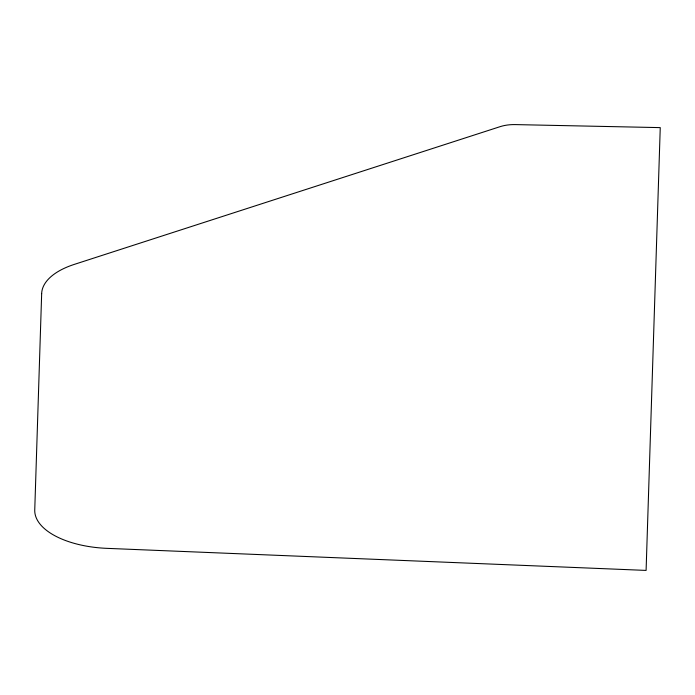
<?xml version="1.0" encoding="UTF-8"?>
<svg xmlns="http://www.w3.org/2000/svg" width="695" height="695" viewBox="0 0 695 695"><rect width="100%" height="100%" fill="white"/><g stroke="black" fill="none" stroke-linecap="round" stroke-linejoin="round"><path stroke-width="1.04" d="M41.665 293.62L34.75 509.956A76.624 36.913 1 0 0 106.995 548.355L646.098 570.413L660.25 127.619L515.29 124.596A25.541 12.302 1 0 0 500.261 126.612L74.374 264.369A76.624 36.913 1 0 0 41.665 293.62"/></g></svg>
